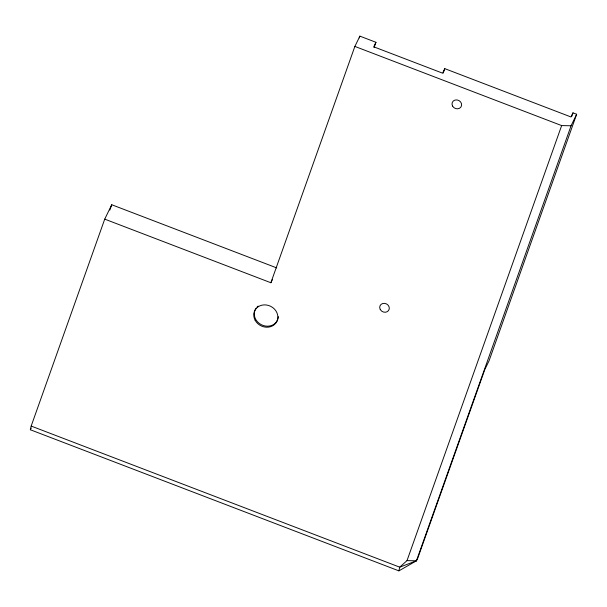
<?xml version="1.0" encoding="UTF-8"?>
<svg xmlns="http://www.w3.org/2000/svg" width="607" height="607" viewBox="0 0 607 607"><rect width="100%" height="100%" fill="white"/><g stroke="black" fill="none" stroke-linecap="round" stroke-linejoin="round"><path stroke-width="0.91" d="M104.73 219.127L270.874 282.741L354.875 46.42L359.89 36.139L375.953 42.293L373.745 46.815L442.594 73.166L444.794 68.644L570.975 116.961L572.978 112.849L576.65 114.26L489.045 360.831L484.826 369.496L417.844 557.932L416.44 560.807L398.898 570.861L30.35 429.756L31.177 426.061L104.73 219.127L111.749 204.741L276.746 267.907M398.898 570.861L399.725 567.166L407.009 560.618L561.65 125.581L571.073 125.778L576.65 114.26M571.711 116.423L572.978 112.849M109.844 210.098L111.749 204.741M359.261 37.907L359.89 36.139M374.064 47.596L375.953 42.293M443.224 73.075L444.794 68.644M31.177 426.061L399.725 567.166L416.44 560.807L571.073 125.778M30.35 429.756L31.154 428.11M270.874 282.741L272.414 279.577M407.009 560.618L416.44 560.807M354.875 46.42L561.65 125.581M277.786 319.419A12.299 10.888 26 0 1 261.192 324.639A12.299 10.888 26 0 1 256.177 308.121M257.11 307.036A12.299 10.888 26 0 1 258.203 306.08M278.34 316.604A12.299 10.888 26 0 1 277.998 318.736M380.225 309.456A4.917 4.355 26 0 0 388.556 310.556A4.917 4.355 26 0 0 384.724 303.371A4.917 4.355 26 0 0 380.225 309.456M452.534 106.02A4.917 4.355 26 0 0 460.872 107.12A4.917 4.355 26 0 0 457.041 99.935A4.917 4.355 26 0 0 452.534 106.02M255.115 320.208A12.299 10.888 26 0 0 275.95 322.954A12.299 10.888 26 0 0 266.367 304.987A12.299 10.888 26 0 0 255.115 320.208"/></g></svg>
